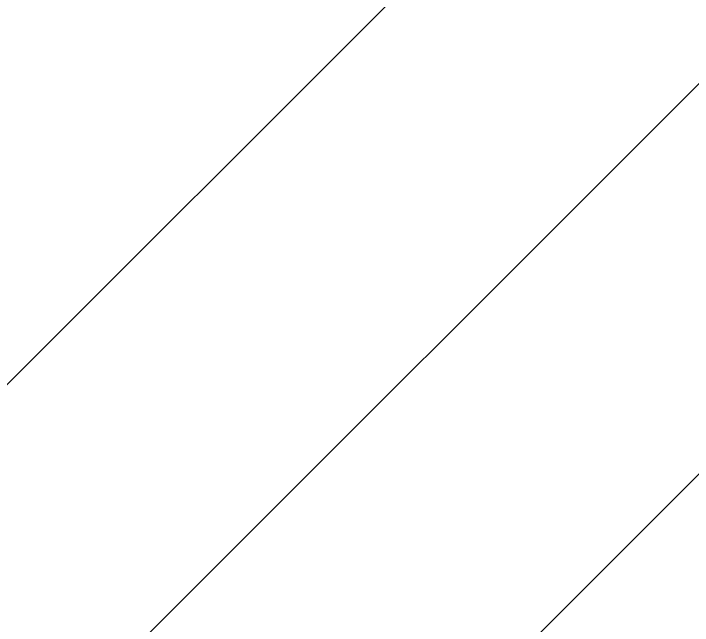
# Model space of a CAD drawing. Header units: millimetres. Extents: x 6110 to 6704, y -3675 to -2835.
# Drawn here: x 6597.88 to 6603.95, y -3393.83 to -3388.36 of the extents above; entities that cross this region are included whole.
import ezdxf

# ---------------------------------------------------------------- set-up
doc = ezdxf.new("R2010")
doc.units = ezdxf.units.MM
doc.header["$LTSCALE"] = 0.1
doc.layers.add('hatch', color=2, linetype='Continuous')

msp = doc.modelspace()

# ---------------------------------------------------------------- hatches: boundary and pattern name
at = {"layer": 'hatch'}
h = msp.add_hatch(dxfattribs=at)
h.set_pattern_fill('ANSI31', color=256, scale=0.777568)
h.set_pattern_definition([(45, (5809.2703, -3576.218), (-1.7456907, 1.7456907), [])])
edge = h.paths.add_edge_path()
edge.add_spline(control_points=[(6597.4753, -3341.3519), (6597.5331, -3341.3659), (6597.6353, -3341.3823), (6597.7761, -3341.3823), (6597.8566, -3341.3722), (6597.8936, -3341.3655)], knot_values=[0, 0, 0, 0, 0.423775, 0.732216, 1, 1, 1, 1], degree=3, periodic=0)
edge.add_line((6597.5166, -3341.3576), (6597.9333, -3341.3576))
edge.add_arc((6597.7003, -3340.2901), 1.0927, 280.19055, 282.31636, ccw=False)
edge.add_spline(control_points=[(6597.8936, -3341.3655), (6597.8566, -3341.3722), (6597.7761, -3341.3823), (6597.6353, -3341.3823), (6597.5331, -3341.3659), (6597.4753, -3341.3519)], knot_values=[0, 0, 0, 0, 0.267784, 0.576225, 1, 1, 1, 1], degree=3, periodic=0)
edge.add_line((6597.4668, -3341.3969), (6597.4668, -3343.342))
edge.add_line((6597.4668, -3343.342), (6597.5166, -3343.342))
edge.add_spline(control_points=[(6597.8936, -3343.3341), (6597.8566, -3343.3274), (6597.7761, -3343.3174), (6597.6353, -3343.3174), (6597.5331, -3343.3338), (6597.4753, -3343.3478)], knot_values=[0, 0, 0, 0, 0.267789, 0.576235, 1, 1, 1, 1], degree=3, periodic=0)
edge.add_line((6600.0995, -3343.1305), (6600.2847, -3343.1305))
edge.add_ellipse((6599.6335, -3342.3498), major_axis=(0, -1), ratio=0.666667, start_angle=218.68219, end_angle=321.31781, ccw=False)
edge.add_line((6598.6491, -3341.3576), (6597.5166, -3341.3576))
edge.add_spline(control_points=[(6597.4753, -3341.3519), (6597.5331, -3341.3659), (6597.6353, -3341.3823), (6597.7761, -3341.3823), (6597.8566, -3341.3722), (6597.8936, -3341.3655)], knot_values=[0, 0, 0, 0, 0.423775, 0.732216, 1, 1, 1, 1], degree=3, periodic=0)
edge.add_arc((6597.7003, -3340.2901), 1.0927, 280.19055, 282.31636)
edge.add_line((6597.9333, -3341.3576), (6605.717, -3341.3576))
edge.add_line((6605.717, -3341.3576), (6605.717, -3343.342))
edge.add_line((6605.717, -3343.342), (6597.5166, -3343.342))
edge.add_spline(control_points=[(6597.8936, -3343.3341), (6597.8566, -3343.3274), (6597.7761, -3343.3174), (6597.6353, -3343.3174), (6597.5331, -3343.3338), (6597.4753, -3343.3478)], knot_values=[0, 0, 0, 0, 0.267789, 0.576235, 1, 1, 1, 1], degree=3, periodic=0)
edge.add_line((6597.4753, -3343.3478), (6597.4668, -3343.3498))
edge.add_line((6597.4668, -3343.3498), (6597.4668, -3356.3501))
edge.add_line((6597.4668, -3356.3501), (6597.4753, -3356.3522))
edge.add_spline(control_points=[(6597.4753, -3356.3522), (6597.5331, -3356.3662), (6597.6353, -3356.3826), (6597.7761, -3356.3826), (6597.8566, -3356.3725), (6597.8936, -3356.3659)], knot_values=[0, 0, 0, 0, 0.423775, 0.732216, 1, 1, 1, 1], degree=3, periodic=0)
edge.add_line((6597.5166, -3356.358), (6597.9333, -3356.358))
edge.add_arc((6597.7003, -3355.2905), 1.0927, 280.19055, 282.31636, ccw=False)
edge.add_spline(control_points=[(6597.8936, -3356.3659), (6597.8566, -3356.3725), (6597.7761, -3356.3826), (6597.6353, -3356.3826), (6597.5331, -3356.3662), (6597.4753, -3356.3522)], knot_values=[0, 0, 0, 0, 0.267784, 0.576225, 1, 1, 1, 1], degree=3, periodic=0)
edge.add_line((6597.4668, -3356.3973), (6597.4668, -3358.3423))
edge.add_line((6597.4668, -3358.3423), (6597.5166, -3358.3423))
edge.add_spline(control_points=[(6597.8936, -3358.3344), (6597.8566, -3358.3278), (6597.7761, -3358.3177), (6597.6353, -3358.3177), (6597.5331, -3358.3341), (6597.4753, -3358.3481)], knot_values=[0, 0, 0, 0, 0.267789, 0.576235, 1, 1, 1, 1], degree=3, periodic=0)
edge.add_line((6599.0317, -3358.1308), (6599.2169, -3358.1308))
edge.add_ellipse((6599.6335, -3357.3501), major_axis=(0, -1), ratio=0.666667, start_angle=218.68219, end_angle=321.31781, ccw=False)
edge.add_line((6598.6491, -3356.358), (6597.5166, -3356.358))
edge.add_spline(control_points=[(6597.4753, -3356.3522), (6597.5331, -3356.3662), (6597.6353, -3356.3826), (6597.7761, -3356.3826), (6597.8566, -3356.3725), (6597.8936, -3356.3659)], knot_values=[0, 0, 0, 0, 0.423775, 0.732216, 1, 1, 1, 1], degree=3, periodic=0)
edge.add_arc((6597.7003, -3355.2905), 1.0927, 280.19055, 282.31636)
edge.add_line((6597.9333, -3356.358), (6605.717, -3356.358))
edge.add_line((6605.717, -3356.358), (6605.717, -3358.3423))
edge.add_line((6605.717, -3358.3423), (6597.5166, -3358.3423))
edge.add_spline(control_points=[(6597.8936, -3358.3344), (6597.8566, -3358.3278), (6597.7761, -3358.3177), (6597.6353, -3358.3177), (6597.5331, -3358.3341), (6597.4753, -3358.3481)], knot_values=[0, 0, 0, 0, 0.267789, 0.576235, 1, 1, 1, 1], degree=3, periodic=0)
edge.add_line((6597.4753, -3358.3481), (6597.4668, -3358.3502))
edge.add_line((6597.4668, -3358.3502), (6597.4668, -3594.1641))
edge.add_line((6597.4668, -3594.1641), (6610.0143, -3594.1641))
edge.add_line((6610.0143, -3594.1641), (6610.0143, -3017.7979))
edge.add_line((6610.0143, -3017.7979), (6597.4668, -3017.7979))
edge.add_line((6597.4668, -3017.7979), (6597.4668, -3341.3498))
edge.add_line((6597.4668, -3341.3498), (6597.4753, -3341.3519))

doc.saveas('drawing.dxf')
